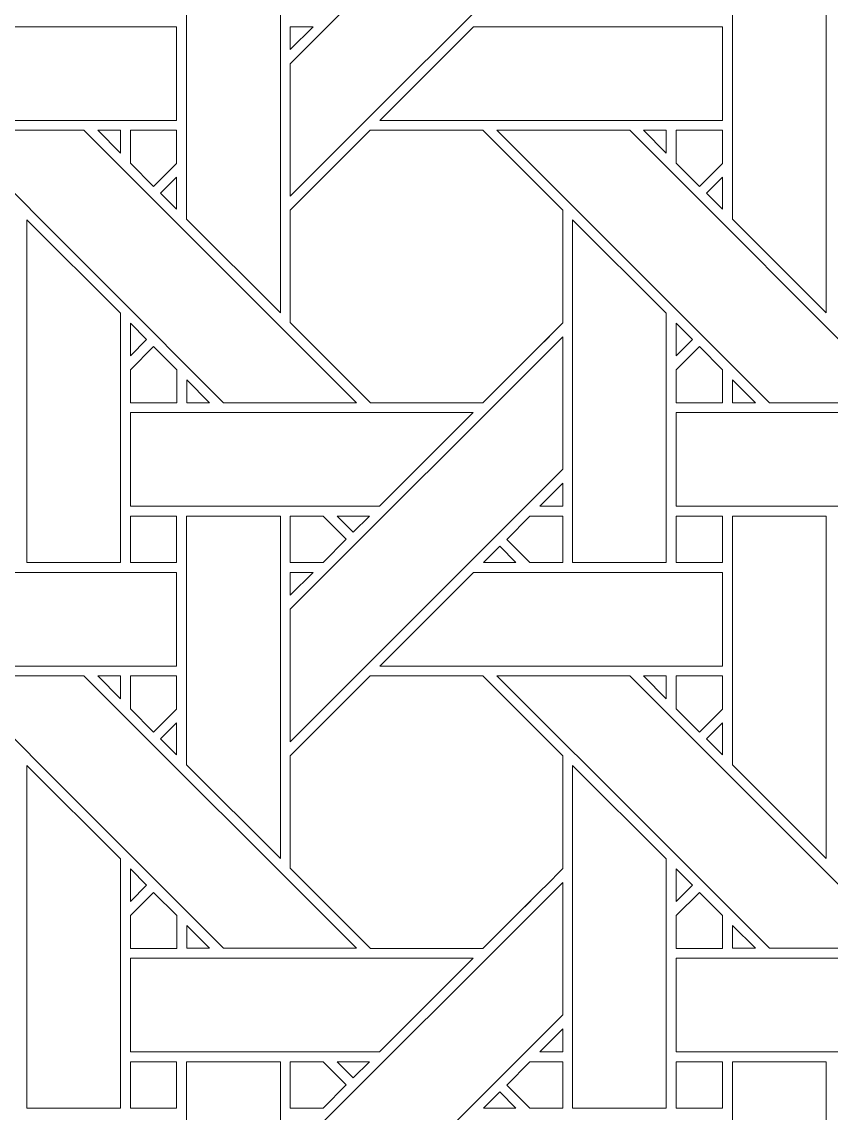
# Model space of a CAD drawing. Header units: inches. Extents: x 2.4 to 22.4, y -0.9 to 19.1.
# Drawn here: x 15 to 16.407, y 1.456 to 3.353 of the extents above; entities that cross this region are included whole.
import ezdxf

# ---------------------------------------------------------------- set-up
doc = ezdxf.new("R2010")
doc.units = ezdxf.units.IN
doc.header["$MEASUREMENT"] = 0
doc.layers.add('Design', color=7, linetype='Continuous', lineweight=0)

msp = doc.modelspace()

# ---------------------------------------------------------------- linework, layer by layer
at = {"layer": 'Design'}
for points, knots in [([(12.3829, 19.0948), (6.86, 19.0948), (2.3829, 14.6176), (2.3829, 9.0948), (2.3829, 3.5719), (6.86, -0.9052), (12.3829, -0.9052), (17.9057, -0.9052), (22.3829, 3.5719), (22.3829, 9.0948), (22.3829, 14.6176), (17.9057, 19.0948), (12.3829, 19.0948)], [0, 0, 0, 0, 1, 1, 1, 2, 2, 2, 3, 3, 3, 4, 4, 4, 4]), ([(12.3829, 17.972), (7.4801, 17.972), (3.5056, 13.9975), (3.5056, 9.0948), (3.5056, 4.192), (7.4801, 0.2175), (12.3829, 0.2175), (17.2856, 0.2175), (21.2601, 4.192), (21.2601, 9.0948), (21.2601, 13.9975), (17.2856, 17.972), (12.3829, 17.972)], [0, 0, 0, 0, 1, 1, 1, 2, 2, 2, 3, 3, 3, 4, 4, 4, 4]), ([(15.4666, 3.2807), (15.4666, 3.2807), (15.9403, 3.7543), (15.9403, 3.7543), (15.9403, 3.7543), (15.9403, 3.5243), (15.9403, 3.5243), (15.9403, 3.5243), (15.4666, 3.0506), (15.4666, 3.0506), (15.4666, 3.0506), (15.4666, 3.2807), (15.4666, 3.2807)], [0, 0, 0, 0, 1, 1, 1, 2, 2, 2, 3, 3, 3, 4, 4, 4, 4]), ([(15.4494, 3.4428), (15.4494, 3.4428), (15.4494, 2.8477), (15.4494, 2.8477), (15.4494, 2.8477), (15.2865, 3.0106), (15.2865, 3.0106), (15.2865, 3.0106), (15.2865, 3.4428), (15.2865, 3.4428), (15.2865, 3.4428), (15.4494, 3.4428), (15.4494, 3.4428)], [0, 0, 0, 0, 1, 1, 1, 2, 2, 2, 3, 3, 3, 4, 4, 4, 4]), ([(16.3982, 3.4428), (16.3982, 3.4428), (16.3982, 2.8477), (16.3982, 2.8477), (16.3982, 2.8477), (16.2352, 3.0106), (16.2352, 3.0106), (16.2352, 3.0106), (16.2352, 3.4428), (16.2352, 3.4428), (16.2352, 3.4428), (16.3982, 3.4428), (16.3982, 3.4428)], [0, 0, 0, 0, 1, 1, 1, 2, 2, 2, 3, 3, 3, 4, 4, 4, 4]), ([(14.6737, 3.1821), (14.6737, 3.1821), (14.8365, 3.3449), (14.8365, 3.3449), (14.8365, 3.3449), (15.269, 3.3449), (15.269, 3.3449), (15.269, 3.3449), (15.269, 3.1821), (15.269, 3.1821), (15.269, 3.1821), (14.6737, 3.1821), (14.6737, 3.1821)], [0, 0, 0, 0, 1, 1, 1, 2, 2, 2, 3, 3, 3, 4, 4, 4, 4]), ([(15.5064, 3.3449), (15.5064, 3.3449), (15.4666, 3.3051), (15.4666, 3.3051), (15.4666, 3.3051), (15.4666, 3.3449), (15.4666, 3.3449), (15.4666, 3.3449), (15.5064, 3.3449), (15.5064, 3.3449)], [0, 0, 0, 0, 1, 1, 1, 2, 2, 2, 3, 3, 3, 3]), ([(15.6224, 3.1821), (15.6224, 3.1821), (15.7853, 3.3449), (15.7853, 3.3449), (15.7853, 3.3449), (16.2177, 3.3449), (16.2177, 3.3449), (16.2177, 3.3449), (16.2177, 3.1821), (16.2177, 3.1821), (16.2177, 3.1821), (15.6224, 3.1821), (15.6224, 3.1821)], [0, 0, 0, 0, 1, 1, 1, 2, 2, 2, 3, 3, 3, 4, 4, 4, 4]), ([(15.1514, 2.8912), (15.1514, 2.8912), (14.877, 3.165), (14.877, 3.165), (14.877, 3.165), (15.1079, 3.165), (15.1079, 3.165), (15.1079, 3.165), (15.5816, 2.6913), (15.5816, 2.6913), (15.5816, 2.6913), (15.3506, 2.6913), (15.3506, 2.6913), (15.3506, 2.6913), (15.1514, 2.8912), (15.1514, 2.8912)], [0, 0, 0, 0, 1, 1, 1, 2, 2, 2, 3, 3, 3, 4, 4, 4, 5, 5, 5, 5]), ([(15.1715, 3.165), (15.1715, 3.165), (15.1715, 3.1251), (15.1715, 3.1251), (15.1715, 3.1251), (15.1321, 3.165), (15.1321, 3.165), (15.1321, 3.165), (15.1715, 3.165), (15.1715, 3.165)], [0, 0, 0, 0, 1, 1, 1, 2, 2, 2, 3, 3, 3, 3]), ([(15.269, 3.1649), (15.269, 3.1649), (15.269, 3.1073), (15.269, 3.1073), (15.269, 3.1073), (15.2291, 3.0674), (15.2291, 3.0674), (15.2291, 3.0674), (15.1887, 3.1077), (15.1887, 3.1077), (15.1887, 3.1077), (15.1887, 3.1649), (15.1887, 3.1649), (15.1887, 3.1649), (15.269, 3.1649), (15.269, 3.1649)], [0, 0, 0, 0, 1, 1, 1, 2, 2, 2, 3, 3, 3, 4, 4, 4, 5, 5, 5, 5]), ([(15.2291, 3.0674), (15.2291, 3.0674), (15.1887, 3.1077), (15.1887, 3.1077), (15.1887, 3.1077), (15.1887, 3.1649), (15.1887, 3.1649), (15.1887, 3.1649), (15.269, 3.1649), (15.269, 3.1649), (15.269, 3.1649), (15.269, 3.1073), (15.269, 3.1073), (15.269, 3.1073), (15.2291, 3.0674), (15.2291, 3.0674)], [0, 0, 0, 0, 1, 1, 1, 2, 2, 2, 3, 3, 3, 4, 4, 4, 5, 5, 5, 5]), ([(15.4666, 2.8305), (15.4666, 2.8305), (15.4666, 3.0262), (15.4666, 3.0262), (15.4666, 3.0262), (15.6053, 3.1649), (15.6053, 3.1649), (15.6053, 3.1649), (15.8015, 3.1649), (15.8015, 3.1649), (15.8015, 3.1649), (15.9403, 3.0262), (15.9403, 3.0262), (15.9403, 3.0262), (15.9403, 2.83), (15.9403, 2.83), (15.9225, 2.812), (15.8105, 2.7003), (15.8016, 2.6913), (15.8016, 2.6913), (15.6058, 2.6913), (15.6058, 2.6913), (15.6058, 2.6913), (15.4666, 2.8305), (15.4666, 2.8305)], [0, 0, 0, 0, 1, 1, 1, 2, 2, 2, 3, 3, 3, 4, 4, 4, 5, 5, 5, 6, 6, 6, 7, 7, 7, 8, 8, 8, 8]), ([(15.6058, 2.6913), (15.6058, 2.6913), (15.4666, 2.8305), (15.4666, 2.8305), (15.4666, 2.8305), (15.4666, 3.0262), (15.4666, 3.0262), (15.4666, 3.0262), (15.6053, 3.1649), (15.6053, 3.1649), (15.6053, 3.1649), (15.8015, 3.1649), (15.8015, 3.1649), (15.8015, 3.1649), (15.9403, 3.0262), (15.9403, 3.0262), (15.9403, 3.0262), (15.9403, 2.83), (15.9403, 2.83), (15.9225, 2.8121), (15.8106, 2.7003), (15.8016, 2.6913), (15.8016, 2.6913), (15.6058, 2.6913), (15.6058, 2.6913)], [0, 0, 0, 0, 1, 1, 1, 2, 2, 2, 3, 3, 3, 4, 4, 4, 5, 5, 5, 6, 6, 6, 7, 7, 7, 8, 8, 8, 8]), ([(15.8257, 3.165), (15.8257, 3.165), (16.0567, 3.165), (16.0567, 3.165), (16.0567, 3.165), (16.5303, 2.6913), (16.5303, 2.6913), (16.5303, 2.6913), (16.2993, 2.6913), (16.2993, 2.6913), (16.2993, 2.6913), (15.8257, 3.165), (15.8257, 3.165)], [0, 0, 0, 0, 1, 1, 1, 2, 2, 2, 3, 3, 3, 4, 4, 4, 4]), ([(16.1202, 3.165), (16.1202, 3.165), (16.1202, 3.1251), (16.1202, 3.1251), (16.1202, 3.1251), (16.0808, 3.165), (16.0808, 3.165), (16.0808, 3.165), (16.1202, 3.165), (16.1202, 3.165)], [0, 0, 0, 0, 1, 1, 1, 2, 2, 2, 3, 3, 3, 3]), ([(16.2177, 3.1649), (16.2177, 3.1649), (16.2177, 3.1073), (16.2177, 3.1073), (16.2177, 3.1073), (16.1778, 3.0674), (16.1778, 3.0674), (16.1778, 3.0674), (16.1375, 3.1077), (16.1375, 3.1077), (16.1375, 3.1077), (16.1375, 3.1649), (16.1375, 3.1649), (16.1375, 3.1649), (16.2177, 3.1649), (16.2177, 3.1649)], [0, 0, 0, 0, 1, 1, 1, 2, 2, 2, 3, 3, 3, 4, 4, 4, 5, 5, 5, 5]), ([(16.1778, 3.0674), (16.1778, 3.0674), (16.1375, 3.1077), (16.1375, 3.1077), (16.1375, 3.1077), (16.1375, 3.1649), (16.1375, 3.1649), (16.1375, 3.1649), (16.2177, 3.1649), (16.2177, 3.1649), (16.2177, 3.1649), (16.2177, 3.1073), (16.2177, 3.1073), (16.2177, 3.1073), (16.1778, 3.0674), (16.1778, 3.0674)], [0, 0, 0, 0, 1, 1, 1, 2, 2, 2, 3, 3, 3, 4, 4, 4, 5, 5, 5, 5]), ([(15.269, 3.0831), (15.269, 3.0831), (15.269, 3.028), (15.269, 3.028), (15.269, 3.028), (15.2412, 3.0553), (15.2412, 3.0553), (15.2412, 3.0553), (15.269, 3.0831), (15.269, 3.0831)], [0, 0, 0, 0, 1, 1, 1, 2, 2, 2, 3, 3, 3, 3]), ([(16.2177, 3.0831), (16.2177, 3.0831), (16.2177, 3.028), (16.2177, 3.028), (16.2177, 3.028), (16.1899, 3.0553), (16.1899, 3.0553), (16.1899, 3.0553), (16.2177, 3.0831), (16.2177, 3.0831)], [0, 0, 0, 0, 1, 1, 1, 2, 2, 2, 3, 3, 3, 3]), ([(15.1714, 2.847), (15.1714, 2.847), (15.1714, 2.4133), (15.1714, 2.4133), (15.1714, 2.4133), (15.0087, 2.4133), (15.0087, 2.4133), (15.0087, 2.4133), (15.0087, 3.0091), (15.0087, 3.0091), (15.0087, 3.0091), (15.1714, 2.847), (15.1714, 2.847)], [0, 0, 0, 0, 1, 1, 1, 2, 2, 2, 3, 3, 3, 4, 4, 4, 4]), ([(16.1201, 2.847), (16.1201, 2.847), (16.1201, 2.4133), (16.1201, 2.4133), (16.1201, 2.4133), (15.9574, 2.4133), (15.9574, 2.4133), (15.9574, 2.4133), (15.9574, 3.0091), (15.9574, 3.0091), (15.9574, 3.0091), (16.1201, 2.847), (16.1201, 2.847)], [0, 0, 0, 0, 1, 1, 1, 2, 2, 2, 3, 3, 3, 4, 4, 4, 4]), ([(15.1887, 2.7728), (15.1887, 2.7728), (15.1887, 2.8295), (15.1887, 2.8295), (15.1887, 2.8295), (15.2169, 2.8009), (15.2169, 2.8009), (15.2169, 2.8009), (15.1887, 2.7728), (15.1887, 2.7728)], [0, 0, 0, 0, 1, 1, 1, 2, 2, 2, 3, 3, 3, 3]), ([(16.1374, 2.7728), (16.1374, 2.7728), (16.1374, 2.8295), (16.1374, 2.8295), (16.1374, 2.8295), (16.1656, 2.8009), (16.1656, 2.8009), (16.1656, 2.8009), (16.1374, 2.7728), (16.1374, 2.7728)], [0, 0, 0, 0, 1, 1, 1, 2, 2, 2, 3, 3, 3, 3]), ([(15.4666, 2.332), (15.4666, 2.332), (15.9403, 2.8056), (15.9403, 2.8056), (15.9403, 2.8056), (15.9403, 2.5756), (15.9403, 2.5756), (15.9403, 2.5756), (15.4666, 2.1019), (15.4666, 2.1019), (15.4666, 2.1019), (15.4666, 2.332), (15.4666, 2.332)], [0, 0, 0, 0, 1, 1, 1, 2, 2, 2, 3, 3, 3, 4, 4, 4, 4]), ([(15.1887, 2.691), (15.1887, 2.691), (15.1887, 2.7483), (15.1887, 2.7483), (15.1887, 2.7483), (15.2291, 2.7887), (15.2291, 2.7887), (15.2291, 2.7887), (15.2694, 2.7483), (15.2694, 2.7483), (15.2694, 2.7483), (15.2694, 2.691), (15.2694, 2.691), (15.2694, 2.691), (15.1887, 2.691), (15.1887, 2.691)], [0, 0, 0, 0, 1, 1, 1, 2, 2, 2, 3, 3, 3, 4, 4, 4, 5, 5, 5, 5]), ([(15.1887, 2.7483), (15.1887, 2.7483), (15.2291, 2.7887), (15.2291, 2.7887), (15.2291, 2.7887), (15.2694, 2.7483), (15.2694, 2.7483), (15.2694, 2.7483), (15.2694, 2.691), (15.2694, 2.691), (15.2694, 2.691), (15.1887, 2.691), (15.1887, 2.691), (15.1887, 2.691), (15.1887, 2.7483), (15.1887, 2.7483)], [0, 0, 0, 0, 1, 1, 1, 2, 2, 2, 3, 3, 3, 4, 4, 4, 5, 5, 5, 5]), ([(16.1375, 2.691), (16.1375, 2.691), (16.1375, 2.7483), (16.1375, 2.7483), (16.1375, 2.7483), (16.1778, 2.7887), (16.1778, 2.7887), (16.1778, 2.7887), (16.2181, 2.7483), (16.2181, 2.7483), (16.2181, 2.7483), (16.2181, 2.691), (16.2181, 2.691), (16.2181, 2.691), (16.1375, 2.691), (16.1375, 2.691)], [0, 0, 0, 0, 1, 1, 1, 2, 2, 2, 3, 3, 3, 4, 4, 4, 5, 5, 5, 5]), ([(16.1375, 2.7483), (16.1375, 2.7483), (16.1778, 2.7887), (16.1778, 2.7887), (16.1778, 2.7887), (16.2181, 2.7483), (16.2181, 2.7483), (16.2181, 2.7483), (16.2181, 2.691), (16.2181, 2.691), (16.2181, 2.691), (16.1375, 2.691), (16.1375, 2.691), (16.1375, 2.691), (16.1375, 2.7483), (16.1375, 2.7483)], [0, 0, 0, 0, 1, 1, 1, 2, 2, 2, 3, 3, 3, 4, 4, 4, 5, 5, 5, 5]), ([(15.3264, 2.6913), (15.3264, 2.6913), (15.2866, 2.6913), (15.2866, 2.6913), (15.2866, 2.6913), (15.2866, 2.7311), (15.2866, 2.7311), (15.2866, 2.7311), (15.3264, 2.6913), (15.3264, 2.6913)], [0, 0, 0, 0, 1, 1, 1, 2, 2, 2, 3, 3, 3, 3]), ([(16.2751, 2.6913), (16.2751, 2.6913), (16.2354, 2.6913), (16.2354, 2.6913), (16.2354, 2.6913), (16.2354, 2.7311), (16.2354, 2.7311), (16.2354, 2.7311), (16.2751, 2.6913), (16.2751, 2.6913)], [0, 0, 0, 0, 1, 1, 1, 2, 2, 2, 3, 3, 3, 3]), ([(15.1887, 2.5114), (15.1887, 2.5114), (15.1887, 2.6741), (15.1887, 2.6741), (15.1887, 2.6741), (15.7844, 2.6741), (15.7844, 2.6741), (15.7844, 2.6741), (15.6217, 2.5114), (15.6217, 2.5114), (15.6217, 2.5114), (15.1887, 2.5114), (15.1887, 2.5114)], [0, 0, 0, 0, 1, 1, 1, 2, 2, 2, 3, 3, 3, 4, 4, 4, 4]), ([(16.1375, 2.5114), (16.1375, 2.5114), (16.1375, 2.6741), (16.1375, 2.6741), (16.1375, 2.6741), (16.7332, 2.6741), (16.7332, 2.6741), (16.7332, 2.6741), (16.5704, 2.5114), (16.5704, 2.5114), (16.5704, 2.5114), (16.1375, 2.5114), (16.1375, 2.5114)], [0, 0, 0, 0, 1, 1, 1, 2, 2, 2, 3, 3, 3, 4, 4, 4, 4]), ([(15.9005, 2.5114), (15.9005, 2.5114), (15.9403, 2.5512), (15.9403, 2.5512), (15.9403, 2.5512), (15.9403, 2.5114), (15.9403, 2.5114), (15.9403, 2.5114), (15.9005, 2.5114), (15.9005, 2.5114)], [0, 0, 0, 0, 1, 1, 1, 2, 2, 2, 3, 3, 3, 3]), ([(15.1887, 2.4941), (15.1887, 2.4941), (15.269, 2.4941), (15.269, 2.4941), (15.269, 2.4941), (15.269, 2.4133), (15.269, 2.4133), (15.269, 2.4133), (15.1887, 2.4133), (15.1887, 2.4133), (15.1887, 2.4133), (15.1887, 2.4941), (15.1887, 2.4941)], [0, 0, 0, 0, 1, 1, 1, 2, 2, 2, 3, 3, 3, 4, 4, 4, 4]), ([(15.1887, 2.4133), (15.1887, 2.4133), (15.1887, 2.4941), (15.1887, 2.4941), (15.1887, 2.4941), (15.269, 2.4941), (15.269, 2.4941), (15.269, 2.4941), (15.269, 2.4133), (15.269, 2.4133), (15.269, 2.4133), (15.1887, 2.4133), (15.1887, 2.4133)], [0, 0, 0, 0, 1, 1, 1, 2, 2, 2, 3, 3, 3, 4, 4, 4, 4]), ([(15.4494, 2.4941), (15.4494, 2.4941), (15.4494, 1.899), (15.4494, 1.899), (15.4494, 1.899), (15.2865, 2.0619), (15.2865, 2.0619), (15.2865, 2.0619), (15.2865, 2.4941), (15.2865, 2.4941), (15.2865, 2.4941), (15.4494, 2.4941), (15.4494, 2.4941)], [0, 0, 0, 0, 1, 1, 1, 2, 2, 2, 3, 3, 3, 4, 4, 4, 4]), ([(15.564, 2.4537), (15.564, 2.4537), (15.5236, 2.4133), (15.5236, 2.4133), (15.5236, 2.4133), (15.4666, 2.4133), (15.4666, 2.4133), (15.4666, 2.4133), (15.4666, 2.4941), (15.4666, 2.4941), (15.4666, 2.4941), (15.5237, 2.4941), (15.5237, 2.4941), (15.5288, 2.4889), (15.5596, 2.4581), (15.564, 2.4537)], [0, 0, 0, 0, 1, 1, 1, 2, 2, 2, 3, 3, 3, 4, 4, 4, 5, 5, 5, 5]), ([(15.4666, 2.4133), (15.4666, 2.4133), (15.4666, 2.4941), (15.4666, 2.4941), (15.4666, 2.4941), (15.5237, 2.4941), (15.5237, 2.4941), (15.5291, 2.4887), (15.564, 2.4537), (15.564, 2.4537), (15.564, 2.4537), (15.5236, 2.4133), (15.5236, 2.4133), (15.5236, 2.4133), (15.4666, 2.4133), (15.4666, 2.4133)], [0, 0, 0, 0, 1, 1, 1, 2, 2, 2, 3, 3, 3, 4, 4, 4, 5, 5, 5, 5]), ([(15.548, 2.4941), (15.548, 2.4941), (15.6045, 2.4941), (15.6045, 2.4941), (15.6045, 2.4941), (15.5762, 2.4659), (15.5762, 2.4659), (15.5762, 2.4659), (15.548, 2.4941), (15.548, 2.4941)], [0, 0, 0, 0, 1, 1, 1, 2, 2, 2, 3, 3, 3, 3]), ([(15.8832, 2.4941), (15.8832, 2.4941), (15.9403, 2.4941), (15.9403, 2.4941), (15.9403, 2.4941), (15.9403, 2.4133), (15.9403, 2.4133), (15.9403, 2.4133), (15.8832, 2.4133), (15.8832, 2.4133), (15.8832, 2.4133), (15.8428, 2.4536), (15.8428, 2.4536), (15.8428, 2.4536), (15.8832, 2.4941), (15.8832, 2.4941)], [0, 0, 0, 0, 1, 1, 1, 2, 2, 2, 3, 3, 3, 4, 4, 4, 5, 5, 5, 5]), ([(15.8428, 2.4536), (15.8428, 2.4536), (15.8832, 2.4941), (15.8832, 2.4941), (15.8832, 2.4941), (15.9403, 2.4941), (15.9403, 2.4941), (15.9403, 2.4941), (15.9403, 2.4133), (15.9403, 2.4133), (15.9403, 2.4133), (15.8832, 2.4133), (15.8832, 2.4133), (15.8832, 2.4133), (15.8428, 2.4536), (15.8428, 2.4536)], [0, 0, 0, 0, 1, 1, 1, 2, 2, 2, 3, 3, 3, 4, 4, 4, 5, 5, 5, 5]), ([(16.2177, 2.4941), (16.2177, 2.4941), (16.2177, 2.4133), (16.2177, 2.4133), (16.2177, 2.4133), (16.1375, 2.4133), (16.1375, 2.4133), (16.1375, 2.4133), (16.1375, 2.4941), (16.1375, 2.4941), (16.1375, 2.4941), (16.2177, 2.4941), (16.2177, 2.4941)], [0, 0, 0, 0, 1, 1, 1, 2, 2, 2, 3, 3, 3, 4, 4, 4, 4]), ([(16.1375, 2.4133), (16.1375, 2.4133), (16.1375, 2.4941), (16.1375, 2.4941), (16.1375, 2.4941), (16.2177, 2.4941), (16.2177, 2.4941), (16.2177, 2.4941), (16.2177, 2.4133), (16.2177, 2.4133), (16.2177, 2.4133), (16.1375, 2.4133), (16.1375, 2.4133)], [0, 0, 0, 0, 1, 1, 1, 2, 2, 2, 3, 3, 3, 4, 4, 4, 4]), ([(16.3982, 2.4941), (16.3982, 2.4941), (16.3982, 1.899), (16.3982, 1.899), (16.3982, 1.899), (16.2352, 2.0619), (16.2352, 2.0619), (16.2352, 2.0619), (16.2352, 2.4941), (16.2352, 2.4941), (16.2352, 2.4941), (16.3982, 2.4941), (16.3982, 2.4941)], [0, 0, 0, 0, 1, 1, 1, 2, 2, 2, 3, 3, 3, 4, 4, 4, 4]), ([(15.8589, 2.4133), (15.8589, 2.4133), (15.8024, 2.4133), (15.8024, 2.4133), (15.8024, 2.4133), (15.8307, 2.4416), (15.8307, 2.4416), (15.8307, 2.4416), (15.8589, 2.4133), (15.8589, 2.4133)], [0, 0, 0, 0, 1, 1, 1, 2, 2, 2, 3, 3, 3, 3]), ([(14.6737, 2.2334), (14.6737, 2.2334), (14.8365, 2.3962), (14.8365, 2.3962), (14.8365, 2.3962), (15.269, 2.3962), (15.269, 2.3962), (15.269, 2.3962), (15.269, 2.2334), (15.269, 2.2334), (15.269, 2.2334), (14.6737, 2.2334), (14.6737, 2.2334)], [0, 0, 0, 0, 1, 1, 1, 2, 2, 2, 3, 3, 3, 4, 4, 4, 4]), ([(15.5064, 2.3962), (15.5064, 2.3962), (15.4666, 2.3564), (15.4666, 2.3564), (15.4666, 2.3564), (15.4666, 2.3962), (15.4666, 2.3962), (15.4666, 2.3962), (15.5064, 2.3962), (15.5064, 2.3962)], [0, 0, 0, 0, 1, 1, 1, 2, 2, 2, 3, 3, 3, 3]), ([(15.6224, 2.2334), (15.6224, 2.2334), (15.7853, 2.3962), (15.7853, 2.3962), (15.7853, 2.3962), (16.2177, 2.3962), (16.2177, 2.3962), (16.2177, 2.3962), (16.2177, 2.2334), (16.2177, 2.2334), (16.2177, 2.2334), (15.6224, 2.2334), (15.6224, 2.2334)], [0, 0, 0, 0, 1, 1, 1, 2, 2, 2, 3, 3, 3, 4, 4, 4, 4]), ([(15.1514, 1.9425), (15.1514, 1.9425), (14.877, 2.2162), (14.877, 2.2162), (14.877, 2.2162), (15.1079, 2.2162), (15.1079, 2.2162), (15.1079, 2.2162), (15.5816, 1.7426), (15.5816, 1.7426), (15.5816, 1.7426), (15.3506, 1.7426), (15.3506, 1.7426), (15.3506, 1.7426), (15.1514, 1.9425), (15.1514, 1.9425)], [0, 0, 0, 0, 1, 1, 1, 2, 2, 2, 3, 3, 3, 4, 4, 4, 5, 5, 5, 5]), ([(15.1715, 2.2162), (15.1715, 2.2162), (15.1715, 2.1764), (15.1715, 2.1764), (15.1715, 2.1764), (15.1321, 2.2162), (15.1321, 2.2162), (15.1321, 2.2162), (15.1715, 2.2162), (15.1715, 2.2162)], [0, 0, 0, 0, 1, 1, 1, 2, 2, 2, 3, 3, 3, 3]), ([(15.269, 2.2162), (15.269, 2.2162), (15.269, 2.1586), (15.269, 2.1586), (15.269, 2.1586), (15.2291, 2.1186), (15.2291, 2.1186), (15.2291, 2.1186), (15.1887, 2.159), (15.1887, 2.159), (15.1887, 2.159), (15.1887, 2.2162), (15.1887, 2.2162), (15.1887, 2.2162), (15.269, 2.2162), (15.269, 2.2162)], [0, 0, 0, 0, 1, 1, 1, 2, 2, 2, 3, 3, 3, 4, 4, 4, 5, 5, 5, 5]), ([(15.2291, 2.1186), (15.2291, 2.1186), (15.1887, 2.159), (15.1887, 2.159), (15.1887, 2.159), (15.1887, 2.2162), (15.1887, 2.2162), (15.1887, 2.2162), (15.269, 2.2162), (15.269, 2.2162), (15.269, 2.2162), (15.269, 2.1586), (15.269, 2.1586), (15.269, 2.1586), (15.2291, 2.1186), (15.2291, 2.1186)], [0, 0, 0, 0, 1, 1, 1, 2, 2, 2, 3, 3, 3, 4, 4, 4, 5, 5, 5, 5]), ([(15.4666, 1.8818), (15.4666, 1.8818), (15.4666, 2.0775), (15.4666, 2.0775), (15.4666, 2.0775), (15.6053, 2.2162), (15.6053, 2.2162), (15.6053, 2.2162), (15.8015, 2.2162), (15.8015, 2.2162), (15.8015, 2.2162), (15.9403, 2.0775), (15.9403, 2.0775), (15.9403, 2.0775), (15.9403, 1.8812), (15.9403, 1.8812), (15.9225, 1.8633), (15.8105, 1.7516), (15.8016, 1.7425), (15.8016, 1.7425), (15.6058, 1.7425), (15.6058, 1.7425), (15.6058, 1.7425), (15.4666, 1.8818), (15.4666, 1.8818)], [0, 0, 0, 0, 1, 1, 1, 2, 2, 2, 3, 3, 3, 4, 4, 4, 5, 5, 5, 6, 6, 6, 7, 7, 7, 8, 8, 8, 8]), ([(15.6058, 1.7425), (15.6058, 1.7425), (15.4666, 1.8818), (15.4666, 1.8818), (15.4666, 1.8818), (15.4666, 2.0775), (15.4666, 2.0775), (15.4666, 2.0775), (15.6053, 2.2162), (15.6053, 2.2162), (15.6053, 2.2162), (15.8015, 2.2162), (15.8015, 2.2162), (15.8015, 2.2162), (15.9403, 2.0775), (15.9403, 2.0775), (15.9403, 2.0775), (15.9403, 1.8812), (15.9403, 1.8812), (15.9223, 1.8632), (15.8104, 1.7515), (15.8016, 1.7425), (15.8016, 1.7425), (15.6058, 1.7425), (15.6058, 1.7425)], [0, 0, 0, 0, 1, 1, 1, 2, 2, 2, 3, 3, 3, 4, 4, 4, 5, 5, 5, 6, 6, 6, 7, 7, 7, 8, 8, 8, 8]), ([(16.1001, 1.9425), (16.1001, 1.9425), (15.8258, 2.2162), (15.8258, 2.2162), (15.8258, 2.2162), (16.0567, 2.2162), (16.0567, 2.2162), (16.0567, 2.2162), (16.5303, 1.7426), (16.5303, 1.7426), (16.5303, 1.7426), (16.2993, 1.7426), (16.2993, 1.7426), (16.2993, 1.7426), (16.1001, 1.9425), (16.1001, 1.9425)], [0, 0, 0, 0, 1, 1, 1, 2, 2, 2, 3, 3, 3, 4, 4, 4, 5, 5, 5, 5]), ([(16.1202, 2.2162), (16.1202, 2.2162), (16.1202, 2.1764), (16.1202, 2.1764), (16.1202, 2.1764), (16.0808, 2.2162), (16.0808, 2.2162), (16.0808, 2.2162), (16.1202, 2.2162), (16.1202, 2.2162)], [0, 0, 0, 0, 1, 1, 1, 2, 2, 2, 3, 3, 3, 3]), ([(16.2177, 2.2162), (16.2177, 2.2162), (16.2177, 2.1586), (16.2177, 2.1586), (16.2177, 2.1586), (16.1778, 2.1186), (16.1778, 2.1186), (16.1778, 2.1186), (16.1375, 2.159), (16.1375, 2.159), (16.1375, 2.159), (16.1375, 2.2162), (16.1375, 2.2162), (16.1375, 2.2162), (16.2177, 2.2162), (16.2177, 2.2162)], [0, 0, 0, 0, 1, 1, 1, 2, 2, 2, 3, 3, 3, 4, 4, 4, 5, 5, 5, 5]), ([(16.1778, 2.1186), (16.1778, 2.1186), (16.1375, 2.159), (16.1375, 2.159), (16.1375, 2.159), (16.1375, 2.2162), (16.1375, 2.2162), (16.1375, 2.2162), (16.2177, 2.2162), (16.2177, 2.2162), (16.2177, 2.2162), (16.2177, 2.1586), (16.2177, 2.1586), (16.2177, 2.1586), (16.1778, 2.1186), (16.1778, 2.1186)], [0, 0, 0, 0, 1, 1, 1, 2, 2, 2, 3, 3, 3, 4, 4, 4, 5, 5, 5, 5]), ([(15.269, 2.1344), (15.269, 2.1344), (15.269, 2.0792), (15.269, 2.0792), (15.269, 2.0792), (15.2412, 2.1066), (15.2412, 2.1066), (15.2412, 2.1066), (15.269, 2.1344), (15.269, 2.1344)], [0, 0, 0, 0, 1, 1, 1, 2, 2, 2, 3, 3, 3, 3]), ([(16.2177, 2.1344), (16.2177, 2.1344), (16.2177, 2.0792), (16.2177, 2.0792), (16.2177, 2.0792), (16.1899, 2.1066), (16.1899, 2.1066), (16.1899, 2.1066), (16.2177, 2.1344), (16.2177, 2.1344)], [0, 0, 0, 0, 1, 1, 1, 2, 2, 2, 3, 3, 3, 3]), ([(15.1714, 1.8983), (15.1714, 1.8983), (15.1714, 1.4646), (15.1714, 1.4646), (15.1714, 1.4646), (15.0087, 1.4646), (15.0087, 1.4646), (15.0087, 1.4646), (15.0087, 2.0604), (15.0087, 2.0604), (15.0087, 2.0604), (15.1714, 1.8983), (15.1714, 1.8983)], [0, 0, 0, 0, 1, 1, 1, 2, 2, 2, 3, 3, 3, 4, 4, 4, 4]), ([(16.1201, 1.8983), (16.1201, 1.8983), (16.1201, 1.4646), (16.1201, 1.4646), (16.1201, 1.4646), (15.9574, 1.4646), (15.9574, 1.4646), (15.9574, 1.4646), (15.9574, 2.0604), (15.9574, 2.0604), (15.9574, 2.0604), (16.1201, 1.8983), (16.1201, 1.8983)], [0, 0, 0, 0, 1, 1, 1, 2, 2, 2, 3, 3, 3, 4, 4, 4, 4]), ([(15.1887, 1.824), (15.1887, 1.824), (15.1887, 1.8808), (15.1887, 1.8808), (15.1887, 1.8808), (15.2169, 1.8522), (15.2169, 1.8522), (15.2169, 1.8522), (15.1887, 1.824), (15.1887, 1.824)], [0, 0, 0, 0, 1, 1, 1, 2, 2, 2, 3, 3, 3, 3]), ([(16.1374, 1.8808), (16.1374, 1.8808), (16.1656, 1.8522), (16.1656, 1.8522), (16.1656, 1.8522), (16.1374, 1.824), (16.1374, 1.824), (16.1374, 1.824), (16.1374, 1.8808), (16.1374, 1.8808)], [0, 0, 0, 0, 1, 1, 1, 2, 2, 2, 3, 3, 3, 3]), ([(15.4666, 1.3833), (15.4666, 1.3833), (15.9403, 1.8569), (15.9403, 1.8569), (15.9403, 1.8569), (15.9403, 1.6268), (15.9403, 1.6268), (15.9403, 1.6268), (15.4666, 1.1532), (15.4666, 1.1532), (15.4666, 1.1532), (15.4666, 1.3833), (15.4666, 1.3833)], [0, 0, 0, 0, 1, 1, 1, 2, 2, 2, 3, 3, 3, 4, 4, 4, 4]), ([(15.1887, 1.7423), (15.1887, 1.7423), (15.1887, 1.7996), (15.1887, 1.7996), (15.1887, 1.7996), (15.2291, 1.8399), (15.2291, 1.8399), (15.2291, 1.8399), (15.2694, 1.7996), (15.2694, 1.7996), (15.2694, 1.7996), (15.2694, 1.7423), (15.2694, 1.7423), (15.2694, 1.7423), (15.1887, 1.7423), (15.1887, 1.7423)], [0, 0, 0, 0, 1, 1, 1, 2, 2, 2, 3, 3, 3, 4, 4, 4, 5, 5, 5, 5]), ([(15.1887, 1.7996), (15.1887, 1.7996), (15.2291, 1.8399), (15.2291, 1.8399), (15.2291, 1.8399), (15.2694, 1.7996), (15.2694, 1.7996), (15.2694, 1.7996), (15.2694, 1.7423), (15.2694, 1.7423), (15.2694, 1.7423), (15.1887, 1.7423), (15.1887, 1.7423), (15.1887, 1.7423), (15.1887, 1.7996), (15.1887, 1.7996)], [0, 0, 0, 0, 1, 1, 1, 2, 2, 2, 3, 3, 3, 4, 4, 4, 5, 5, 5, 5]), ([(16.1375, 1.7424), (16.1375, 1.7424), (16.1375, 1.7996), (16.1375, 1.7996), (16.1375, 1.7996), (16.1778, 1.8399), (16.1778, 1.8399), (16.1778, 1.8399), (16.2181, 1.7996), (16.2181, 1.7996), (16.2181, 1.7996), (16.2181, 1.7424), (16.2181, 1.7424), (16.2181, 1.7424), (16.1375, 1.7424), (16.1375, 1.7424)], [0, 0, 0, 0, 1, 1, 1, 2, 2, 2, 3, 3, 3, 4, 4, 4, 5, 5, 5, 5]), ([(16.2181, 1.7996), (16.2181, 1.7996), (16.2181, 1.7424), (16.2181, 1.7424), (16.2181, 1.7424), (16.1375, 1.7424), (16.1375, 1.7424), (16.1375, 1.7424), (16.1375, 1.7996), (16.1375, 1.7996), (16.1375, 1.7996), (16.1778, 1.8399), (16.1778, 1.8399), (16.1778, 1.8399), (16.2181, 1.7996), (16.2181, 1.7996)], [0, 0, 0, 0, 1, 1, 1, 2, 2, 2, 3, 3, 3, 4, 4, 4, 5, 5, 5, 5]), ([(15.3264, 1.7426), (15.3264, 1.7426), (15.2866, 1.7426), (15.2866, 1.7426), (15.2866, 1.7426), (15.2866, 1.7824), (15.2866, 1.7824), (15.2866, 1.7824), (15.3264, 1.7426), (15.3264, 1.7426)], [0, 0, 0, 0, 1, 1, 1, 2, 2, 2, 3, 3, 3, 3]), ([(16.2751, 1.7426), (16.2751, 1.7426), (16.2354, 1.7426), (16.2354, 1.7426), (16.2354, 1.7426), (16.2354, 1.7824), (16.2354, 1.7824), (16.2354, 1.7824), (16.2751, 1.7426), (16.2751, 1.7426)], [0, 0, 0, 0, 1, 1, 1, 2, 2, 2, 3, 3, 3, 3]), ([(15.1887, 1.5626), (15.1887, 1.5626), (15.1887, 1.7254), (15.1887, 1.7254), (15.1887, 1.7254), (15.7844, 1.7254), (15.7844, 1.7254), (15.7844, 1.7254), (15.6217, 1.5626), (15.6217, 1.5626), (15.6217, 1.5626), (15.1887, 1.5626), (15.1887, 1.5626)], [0, 0, 0, 0, 1, 1, 1, 2, 2, 2, 3, 3, 3, 4, 4, 4, 4]), ([(16.1375, 1.5626), (16.1375, 1.5626), (16.1375, 1.7254), (16.1375, 1.7254), (16.1375, 1.7254), (16.7332, 1.7254), (16.7332, 1.7254), (16.7332, 1.7254), (16.5704, 1.5626), (16.5704, 1.5626), (16.5704, 1.5626), (16.1375, 1.5626), (16.1375, 1.5626)], [0, 0, 0, 0, 1, 1, 1, 2, 2, 2, 3, 3, 3, 4, 4, 4, 4]), ([(15.9005, 1.5627), (15.9005, 1.5627), (15.9403, 1.6024), (15.9403, 1.6024), (15.9403, 1.6024), (15.9403, 1.5627), (15.9403, 1.5627), (15.9403, 1.5627), (15.9005, 1.5627), (15.9005, 1.5627)], [0, 0, 0, 0, 1, 1, 1, 2, 2, 2, 3, 3, 3, 3]), ([(15.1887, 1.5453), (15.1887, 1.5453), (15.269, 1.5453), (15.269, 1.5453), (15.269, 1.5453), (15.269, 1.4645), (15.269, 1.4645), (15.269, 1.4645), (15.1887, 1.4645), (15.1887, 1.4645), (15.1887, 1.4645), (15.1887, 1.5453), (15.1887, 1.5453)], [0, 0, 0, 0, 1, 1, 1, 2, 2, 2, 3, 3, 3, 4, 4, 4, 4]), ([(15.1887, 1.4645), (15.1887, 1.4645), (15.1887, 1.5453), (15.1887, 1.5453), (15.1887, 1.5453), (15.269, 1.5453), (15.269, 1.5453), (15.269, 1.5453), (15.269, 1.4645), (15.269, 1.4645), (15.269, 1.4645), (15.1887, 1.4645), (15.1887, 1.4645)], [0, 0, 0, 0, 1, 1, 1, 2, 2, 2, 3, 3, 3, 4, 4, 4, 4]), ([(15.4494, 1.5454), (15.4494, 1.5454), (15.4494, 0.9503), (15.4494, 0.9503), (15.4494, 0.9503), (15.2865, 1.1132), (15.2865, 1.1132), (15.2865, 1.1132), (15.2865, 1.5454), (15.2865, 1.5454), (15.2865, 1.5454), (15.4494, 1.5454), (15.4494, 1.5454)], [0, 0, 0, 0, 1, 1, 1, 2, 2, 2, 3, 3, 3, 4, 4, 4, 4]), ([(15.4666, 1.5453), (15.4666, 1.5453), (15.5237, 1.5453), (15.5237, 1.5453), (15.5288, 1.5402), (15.5596, 1.5094), (15.564, 1.505), (15.564, 1.505), (15.5236, 1.4645), (15.5236, 1.4645), (15.5236, 1.4645), (15.4666, 1.4645), (15.4666, 1.4645), (15.4666, 1.4645), (15.4666, 1.5453), (15.4666, 1.5453)], [0, 0, 0, 0, 1, 1, 1, 2, 2, 2, 3, 3, 3, 4, 4, 4, 5, 5, 5, 5]), ([(15.4666, 1.4645), (15.4666, 1.4645), (15.4666, 1.5453), (15.4666, 1.5453), (15.4666, 1.5453), (15.5237, 1.5453), (15.5237, 1.5453), (15.529, 1.54), (15.5598, 1.5092), (15.564, 1.505), (15.564, 1.505), (15.5236, 1.4645), (15.5236, 1.4645), (15.5236, 1.4645), (15.4666, 1.4645), (15.4666, 1.4645)], [0, 0, 0, 0, 1, 1, 1, 2, 2, 2, 3, 3, 3, 4, 4, 4, 5, 5, 5, 5]), ([(15.548, 1.5454), (15.548, 1.5454), (15.6045, 1.5454), (15.6045, 1.5454), (15.6045, 1.5454), (15.5762, 1.5172), (15.5762, 1.5172), (15.5762, 1.5172), (15.548, 1.5454), (15.548, 1.5454)], [0, 0, 0, 0, 1, 1, 1, 2, 2, 2, 3, 3, 3, 3]), ([(15.8832, 1.5453), (15.8832, 1.5453), (15.9403, 1.5453), (15.9403, 1.5453), (15.9403, 1.5453), (15.9403, 1.4645), (15.9403, 1.4645), (15.9403, 1.4645), (15.8831, 1.4645), (15.8831, 1.4645), (15.8831, 1.4645), (15.8428, 1.5049), (15.8428, 1.5049), (15.8428, 1.5049), (15.8832, 1.5453), (15.8832, 1.5453)], [0, 0, 0, 0, 1, 1, 1, 2, 2, 2, 3, 3, 3, 4, 4, 4, 5, 5, 5, 5]), ([(15.8428, 1.5049), (15.8428, 1.5049), (15.8832, 1.5453), (15.8832, 1.5453), (15.8832, 1.5453), (15.9403, 1.5453), (15.9403, 1.5453), (15.9403, 1.5453), (15.9403, 1.4645), (15.9403, 1.4645), (15.9403, 1.4645), (15.8831, 1.4645), (15.8831, 1.4645), (15.8831, 1.4645), (15.8428, 1.5049), (15.8428, 1.5049)], [0, 0, 0, 0, 1, 1, 1, 2, 2, 2, 3, 3, 3, 4, 4, 4, 5, 5, 5, 5]), ([(16.1375, 1.4645), (16.1375, 1.4645), (16.1375, 1.5453), (16.1375, 1.5453), (16.1375, 1.5453), (16.2177, 1.5453), (16.2177, 1.5453), (16.2177, 1.5453), (16.2177, 1.4645), (16.2177, 1.4645), (16.2177, 1.4645), (16.1375, 1.4645), (16.1375, 1.4645)], [0, 0, 0, 0, 1, 1, 1, 2, 2, 2, 3, 3, 3, 4, 4, 4, 4]), ([(16.1375, 1.4645), (16.1375, 1.4645), (16.1375, 1.5453), (16.1375, 1.5453), (16.1375, 1.5453), (16.2177, 1.5453), (16.2177, 1.5453), (16.2177, 1.5453), (16.2177, 1.4645), (16.2177, 1.4645), (16.2177, 1.4645), (16.1375, 1.4645), (16.1375, 1.4645)], [0, 0, 0, 0, 1, 1, 1, 2, 2, 2, 3, 3, 3, 4, 4, 4, 4]), ([(16.3982, 1.1972), (16.3442, 1.1697), (16.2899, 1.1428), (16.2352, 1.1164), (16.2352, 1.1164), (16.2352, 1.5454), (16.2352, 1.5454), (16.2352, 1.5454), (16.3982, 1.5454), (16.3982, 1.5454), (16.3982, 1.5454), (16.3982, 1.1972), (16.3982, 1.1972)], [0, 0, 0, 0, 1, 1, 1, 2, 2, 2, 3, 3, 3, 4, 4, 4, 4]), ([(15.8589, 1.4646), (15.8589, 1.4646), (15.8024, 1.4646), (15.8024, 1.4646), (15.8024, 1.4646), (15.8307, 1.4929), (15.8307, 1.4929), (15.8307, 1.4929), (15.8589, 1.4646), (15.8589, 1.4646)], [0, 0, 0, 0, 1, 1, 1, 2, 2, 2, 3, 3, 3, 3])]:
    msp.add_open_spline(points, degree=3, knots=knots, dxfattribs=at)

doc.saveas('drawing.dxf')
